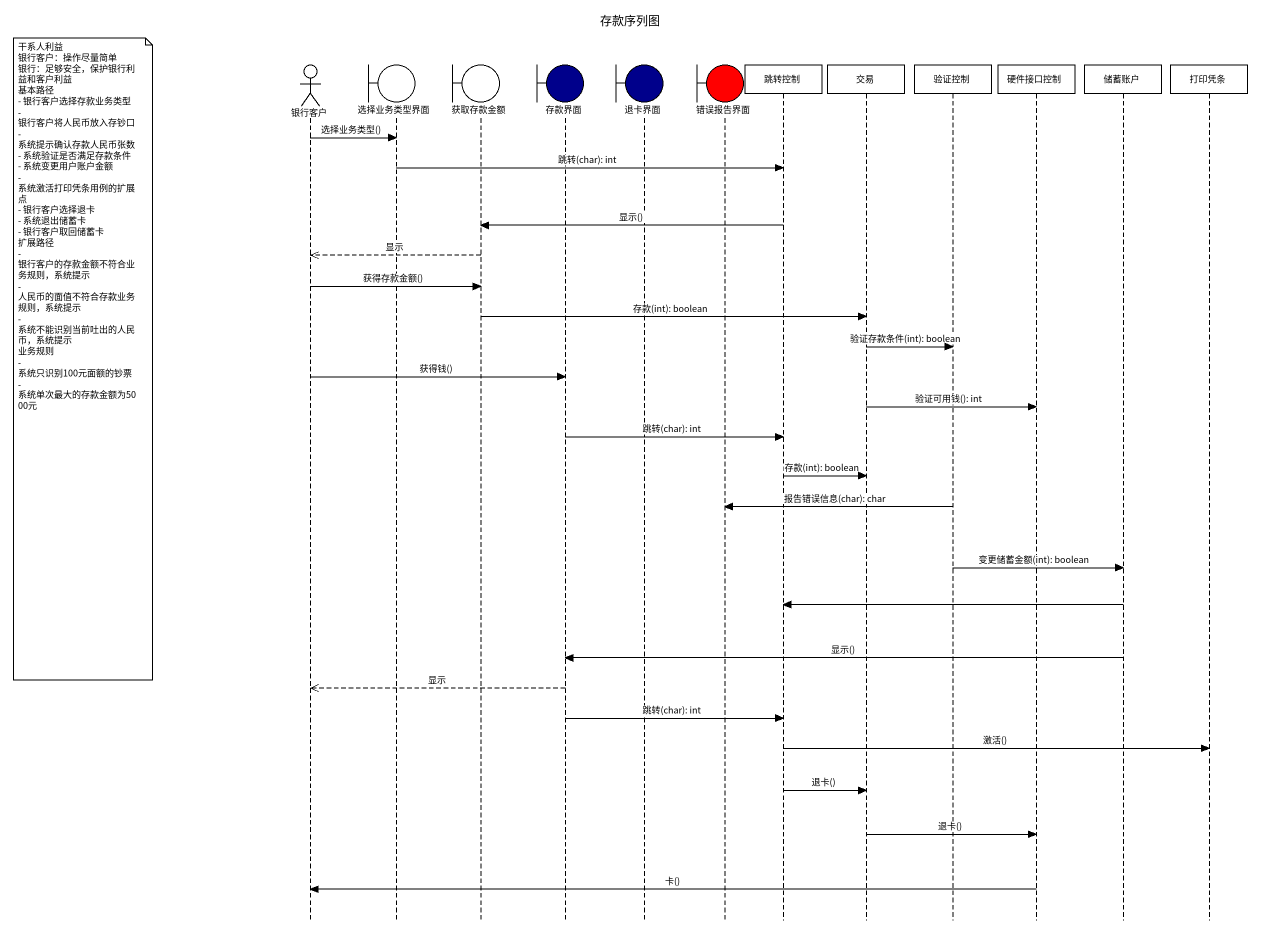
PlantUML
@startuml
title 存款序列图
hide footbox
actor 银行客户
boundary 选择业务类型界面
boundary 获取存款金额
boundary 存款界面 #00008B
boundary 退卡界面 #00008B
boundary 错误报告界面 #FF0000
participant 跳转控制
participant 交易
participant 验证控制
participant 硬件接口控制
participant 储蓄账户
participant 打印凭条

银行客户 -> 选择业务类型界面 : 选择业务类型()
选择业务类型界面 -> 跳转控制 : 跳转(char): int
跳转控制 -> 获取存款金额 : 显示()
获取存款金额 -->> 银行客户 : 显示
银行客户 -> 获取存款金额 : 获得存款金额()
获取存款金额 -> 交易 : 存款(int): boolean
交易 -> 验证控制 : 验证存款条件(int): boolean
note left of 银行客户
  干系人利益
  银行客户：操作尽量简单
  银行：足够安全，保护银行利益和客户利益
  基本路径
  - 银行客户选择存款业务类型
  - 银行客户将人民币放入存钞口
  - 系统提示确认存款人民币张数
  - 系统验证是否满足存款条件
  - 系统变更用户账户金额
  - 系统激活打印凭条用例的扩展点
  - 银行客户选择退卡
  - 系统退出储蓄卡
  - 银行客户取回储蓄卡
  扩展路径
  - 银行客户的存款金额不符合业务规则，系统提示
  - 人民币的面值不符合存款业务规则，系统提示
  - 系统不能识别当前吐出的人民币，系统提示
  业务规则
  - 系统只识别100元面额的钞票
  - 系统单次最大的存款金额为5000元
end note
银行客户 -> 存款界面 : 获得钱()
交易 -> 硬件接口控制 : 验证可用钱(): int
存款界面 -> 跳转控制 : 跳转(char): int
跳转控制 -> 交易 : 存款(int): boolean
验证控制 -> 错误报告界面 : 报告错误信息(char): char
验证控制 -> 储蓄账户 : 变更储蓄金额(int): boolean
储蓄账户 -> 跳转控制
储蓄账户 -> 存款界面 : 显示()
存款界面 -->> 银行客户 : 显示
存款界面 -> 跳转控制 : 跳转(char): int
跳转控制 -> 打印凭条 : 激活()
跳转控制 -> 交易 : 退卡()
交易 -> 硬件接口控制 : 退卡()
硬件接口控制 -> 银行客户 : 卡()
@enduml
